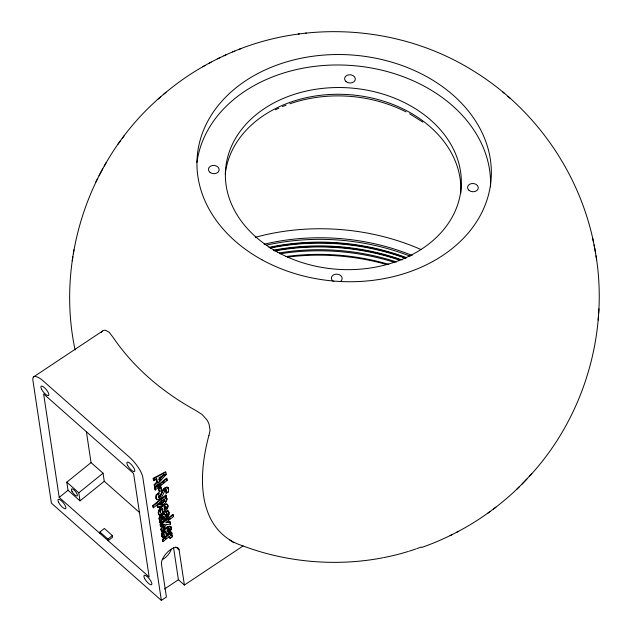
<?xml version="1.0" encoding="UTF-8"?>
<svg xmlns="http://www.w3.org/2000/svg" width="632" height="632" viewBox="0 0 632 632"><rect width="100%" height="100%" fill="white"/><g stroke="black" fill="none" stroke-linecap="round" stroke-linejoin="round"><path stroke-width="0.95" d="M170.237 538.385L169.566 536.781L170.237 538.385L172.576 536.647L172.346 535.478L171.517 534.854L170.166 535.012L171.912 535.209M161.634 519.062L161.034 517.798L161.634 519.062L162.693 519.014L164.186 517.916L163.83 516.636L162.59 516.091L161.492 516.937L161.887 517.292L161.429 518.153M166.082 491.23L165.947 489.816L165.236 489.776L166.5 490.566L166.113 493.173L166.082 491.23L166.485 491.585M529.308 476.449C586.101 415.343 610.931 326.491 594.017 244.797M166.832 514.448L166.556 513.184L167.235 514.796L165.631 516.747L165.229 516.391L166.832 514.448L167.235 514.796M160.489 512.157L160.907 510.482L162.479 508.689L162.084 508.333L163.127 512.979C165.481 511.138 169.337 507.938 167.488 504.636L166.619 504.06C162.298 504.818 157.068 509.629 158.6 514.401L159.635 515.38L161.547 513.84L160.094 511.802M162.558 537.137L162.961 537.492L164.873 535.944L163.767 534.917L163.467 533.108L164.162 535.264M598.646 313.022L598.931 308.866M598.18 320.116L598.457 315.961M164.518 509.945L164.13 507.401L165.6 506.635L166.24 507.133L164.518 509.945L164.115 509.589L165.473 508.104L165.639 506.366M167.188 530.003L167.448 531.702L168.807 530.208L168.965 528.478M169.518 529.861L168.934 528.747L167.464 529.513L167.843 532.057L169.202 530.564L169.123 529.505M168.191 487.888C162.432 486.45 162.582 495.441 158.877 497.344L158.482 496.989C162.266 494.967 161.697 486.964 167.433 487.256L168.444 488.331L168.578 490.4L168.159 492.194L166.113 493.173M159.754 504.763L159.169 503.285L159.754 504.763L161.215 504.265L164.834 500.655L164.288 499.146L163.017 499.454L164.683 499.493M160.686 96.807C89.475 157.818 55.569 258.314 75.113 350.01M159.351 504.407L163.182 501.998L164.431 500.299L164.288 499.146M158.6 514.401L159.003 514.756C157.471 509.984 162.701 505.173 167.014 504.415M162.961 537.492L161.926 536.513C160.165 532.01 167.014 524.252 171.146 527.175C172.086 530.556 168.807 533.234 166.453 535.091L165.537 531.307M161.926 536.513L162.329 536.86C160.781 532.16 166.35 526.472 170.814 526.748M166.959 513.539L165.916 512.576L167.496 510.624C172.915 515.206 162.922 520.926 160.259 523.106L160.07 521.842L161.247 520.499L160.007 520.389C156.349 517.205 165.545 509.779 165.631 516.747M160.007 520.389C158.332 517.766 162.013 513.769 164.675 514.179M73.328 253.795L73.984 249.703M72.214 260.826L72.87 256.718M159.003 493.276L156.673 495.164L156.325 498.206L156.76 499.359L156.357 499.011L155.93 497.85L156.27 494.809L158.608 492.921L159.003 493.276L158.585 497.139M157.826 507.109L157.178 506.145L157.605 504.139L158.008 504.494L157.573 506.493L158.34 507.401C162.092 506.39 167.164 502.764 166.809 498.427L165.347 498.15L166.477 496.863L165.853 495.03L152.794 505.584L153.07 507.401L153.473 507.749L158.442 503.625L158.008 504.494M158.253 494.319L158.608 492.921M168.673 513.856L168.894 514.883M208.963 435.519L210.077 430.234L209.066 424.285A16.472 12.134 46 0 0 206.838 419.782L202.161 414.537L195.699 410.413A255.123 196.291 4.3 0 1 113.057 337.322L109.241 332.361L105.67 330.307A16.464 7.963 81.2 0 0 103.166 330.631L33.614 376.901M231.636 541.221L229.448 539.696M167.512 506.817L167.646 507.962M231.486 541.111L234.298 542.414A271.539 121.786 -48.5 0 0 243.099 545.953L243.841 546.246A203.725 156.744 4.3 0 0 382.716 557.811M159.572 503.641L163.419 499.809M160.504 510.127L160.536 511.351M163.87 533.463L165.813 530.801L166.453 535.091M95.827 182.119L97.636 178.564M99.034 175.751L102.74 168.791M170.577 529.719L170.166 530.532L170.561 530.888M104.288 166.011L106.192 162.606M165.631 490.132C162.914 492.628 161.602 501.887 156.357 499.011M168.207 515.206L167.804 515.878L168.207 516.233M163.23 528.139L164.273 526.59M161.531 531.583L161.215 529.49L164.604 524.6L164.202 524.252L160.82 529.134L161.531 531.583L166.248 524.631L170.577 524.094L169.866 521.692L166.832 522.056M118.018 144.191L120.262 141.141M122.229 138.44L124.433 135.438M101.152 332.464L102.431 331.073M167.938 510.925L168.341 511.28L167.891 510.98L166.311 512.931L165.916 512.576M160.259 523.106L159.667 521.487L160.844 520.144L159.604 520.033M158.253 482.508L160.789 479.688M164.604 475.454L165.876 474.039L166.279 474.395L154.832 487.098L154.137 484.76L156.862 481.845L156.388 478.677L153.465 480.328L153.868 480.683L156.783 479.032L156.388 478.677M526.867 479.048C498.016 509.858 461.589 533.479 421.765 547.446M531.741 473.818L521.993 484.088M159.304 480.051L164.265 474.766L163.87 474.411L163.095 475.209L158.909 479.704L159.304 480.051L158.964 477.792L164.265 474.766M154.832 487.098L154.54 485.107L157.265 482.2L156.783 479.032M169.969 537.137L168.641 537.153L163.032 541.545L162.637 541.189L162.361 539.38L171.43 532.049L172.03 533.779L170.561 535.367L170.15 534.925M517 489.065L519.433 486.656M161.887 517.292L162.993 516.447L163.83 516.636M163.585 94.334C180.634 79.782 199.601 67.482 219.794 57.757M158.158 98.995L166.042 92.201M91.047 462.592L103.04 473.202L104.256 481.284L80.011 500.884L68.019 490.274L66.802 482.192L91.047 462.592L86.379 431.609M59.195 497.408L43.616 393.918L133.573 473.471L149.152 576.961L59.195 497.408L68.019 490.274M80.011 500.884L78.795 492.802L103.04 473.202M99.935 532.026L104.343 528.463L112.338 535.533L112.583 537.153L108.175 540.716L107.93 539.096L99.935 532.026L100.18 533.645M154.603 487.841L166.453 478.258L166.856 478.614L167.132 480.454L155.275 490.037L154.603 487.841L155.275 490.037M154.998 488.196L166.856 478.614M157.842 487.288L161.547 484.294M163.032 483.093L164.51 481.9M158.537 488.362L160.56 486.719L160.963 487.075L161.444 490.274L159.414 491.909L158.537 488.362L159.414 491.909M158.932 488.718L160.963 487.075M107.93 539.096L112.338 535.533M153.473 507.749L153.197 505.94L166.256 495.385M161.231 518.706L163.791 517.561L163.08 516.02M159.857 522.759L162.124 520.926M163.633 519.702L165.9 517.877M164.604 524.6L163.633 524.513L160.812 526.796L160.41 526.44L160.141 524.623L172.757 514.424L173.429 516.597L165.734 522.735L170.269 522.048M160.812 526.796L160.536 524.979L173.16 514.78M160.41 526.44L163.238 524.157L163.633 524.513M168.104 520.223L170.213 518.517M163.198 536.623L164.478 535.596L164.873 535.944M163.032 541.545L162.764 539.728L171.825 532.405M165.268 539.057L166.587 537.998M169.834 538.029L171.398 536.876M487.667 513.303L490.132 511.486M493.316 509.1L495.859 507.227M234.298 542.414L233.816 542.738L229.013 539.388A263.244 118.066 -48.5 0 1 217.843 529.592L215.97 527.254A255.186 114.455 -48.5 0 1 208.86 435.574M164.51 589L178.398 579.749L173.531 547.423M161.35 600.4L142.832 477.46A17.917 5.633 51.1 0 0 129.378 457.149L43.426 381.128A17.917 5.633 51.1 0 0 32.888 380.227L51.405 503.167L161.35 600.4L166.413 597.027L161.46 564.131A11.945 5.356 -48.5 0 1 169.305 550.535A11.945 5.356 -48.5 0 1 179.101 549.88L184.394 585.05L243.099 545.953M202.619 66.794L205.029 65.467M208.876 63.342L211.191 62.07M153.465 480.328L153.173 478.337L165.537 471.788L166.279 474.395M153.173 478.337L153.568 478.693L165.94 472.144M450.079 535.628L452.338 534.49M456.336 532.428L458.698 531.243M223.973 55.79C303.423 18.407 401.431 24.909 475.398 72.151C538.693 111.69 583.565 179.148 595.494 252.824M217.503 58.839L226.153 54.755M275.331 109.818L278.846 108.159M282.433 106.603L286.091 105.141M232.655 51.927L234.788 51.089M239.291 49.288L241.313 48.49M158.703 506.998L160.101 506.967M289.827 103.782C327.574 90.882 370.478 93.923 406.076 111.896M164.952 497.795L166.809 498.427M305.454 33.18L306.386 33.077M298.264 34.049L299.331 33.931M166.619 504.06L167.812 505.063M157.423 506.761L158.34 507.401M409.599 113.76L422.808 122.102M167.433 487.256L168.602 488.939M502.558 91.782L504.692 93.623M507.915 96.364L510.135 98.268M167.132 480.454L166.453 478.258M168.049 487.975L168.444 488.331M166.974 487.146L167.377 487.501M166.429 487.201L166.832 487.556M168.246 489.287L168.649 489.642M165.821 487.422L166.216 487.778M165.134 487.809L165.537 488.165M156.862 481.845L157.265 482.2M164.383 488.362L164.786 488.718M165.947 489.816L166.35 490.171M165.647 489.682L166.05 490.029M166.097 490.211L166.5 490.566M167.757 491.838L168.159 492.194M163.609 489.057L164.012 489.413M164.739 490.1L165.142 490.456M164.17 490.685L164.573 491.04M162.961 489.784L163.364 490.132M162.416 490.535L162.819 490.89M161.444 490.274L160.56 486.719M161.966 491.301L162.361 491.657M154.137 484.76L154.54 485.107M161.555 492.194L161.958 492.541M166.477 496.863L165.853 495.03M161.16 493.292L161.563 493.647M165.592 497.676L165.995 498.032M166.982 498.948L166.579 498.593L166.99 499.564M166.429 499.896L166.832 500.244M160.528 495.061L160.931 495.417M164.518 499.612L164.912 499.967M160.062 495.915L160.465 496.27M163.799 499.09L164.202 499.438M164.431 500.299L164.834 500.655M159.793 496.254L160.196 496.61M160.915 497.289L161.318 497.645M165.616 501.437L166.019 501.792M164.249 500.686L164.652 501.042M159.469 496.554L159.872 496.91M163.98 501.097L164.383 501.445M158.909 496.918L159.311 497.266M156.27 494.809L156.673 495.164M158.482 496.989L158.877 497.344M159.864 498.261L160.267 498.616M162.29 500.623L161.626 500.481L162.029 500.836M167.994 505.695L167.085 504.281M166.003 504.044L166.398 504.391M156.041 495.622L156.444 495.97M163.182 501.998L163.585 502.345M167.63 506.066L168.033 506.422M165.26 504.233L165.663 504.581M159.493 499.177L158.395 499.209L158.798 499.564M155.906 496.397L156.309 496.752M164.407 504.628L164.802 504.984M163.704 504.36L163.309 504.004L162.274 504.889L162.669 505.244M160.386 501.571L160.781 501.927M162.029 503.017L162.424 503.372M155.93 497.85L156.325 498.206M157.763 499.422L158.166 499.778M165.837 506.777L166.24 507.133M156.088 498.514L156.491 498.869M157.605 499.809L156.728 499.32L157.131 499.675M163.435 505.237L163.838 505.592M165.789 507.401L166.192 507.749M166.832 508.428L167.235 508.776M164.565 506.509L164.96 506.864M159.58 502.487L159.983 502.843M160.812 503.909L161.215 504.265M165.473 508.104L165.876 508.452M162.353 506.05L162.756 506.406M167.496 510.624L167.891 510.98M168.286 511.343L168.689 511.699M168.941 512.22L168.539 511.873L168.744 513.184M159.928 504.376L160.323 504.723M164.912 508.847L165.315 509.195M159.098 504.012L159.501 504.368M168.697 512.513L169.092 512.868M173.429 516.597L172.757 514.424M160.907 505.908L161.302 506.264M161.318 506.951L161.721 507.306M164.834 510.869L165.229 511.225M157.305 504.865L157.708 505.213M160.425 507.867L160.828 508.215M166.848 513.919L167.251 514.274M157.163 505.529L157.565 505.884M163.925 511.651L164.328 512.007M161.16 509.226L161.563 509.582M157.178 506.145L157.573 506.493M159.675 508.792L160.078 509.139M166.627 514.977L167.022 515.333M166.224 515.522L166.619 515.87M167.29 516.549L167.685 516.905M163.909 513.658L164.312 514.014M159.066 509.724L159.469 510.079M163.475 513.65L163.87 514.006M165.631 516.067L166.026 516.423M162.953 513.808L163.356 514.164M166.65 517.213L167.053 517.568M158.616 510.648L159.019 510.996M152.794 505.584L153.197 505.94M162.353 514.14L162.756 514.495M161.144 513.484L161.547 513.84M158.324 511.533L158.727 511.888M161.674 514.638L162.076 514.993M162.59 516.091L162.993 516.447M163.649 516.881L164.051 517.237M158.198 512.386L158.6 512.742M161.026 515.198L161.429 515.546M163.791 517.561L164.186 517.916M158.237 513.208L158.64 513.563M161.942 516.51L162.337 516.865M170.174 523.738L170.577 524.094M160.473 515.759L160.876 516.115M163.04 518.161L163.443 518.517M159.232 515.033L159.635 515.38M160.007 516.328L160.41 516.684M162.29 518.667L162.693 519.014M159.635 516.905L160.03 517.253M161.026 518.24L161.421 518.588M161.674 518.84L162.069 519.196M169.945 526.172L170.348 526.519M171.327 527.807L170.743 526.819M169.329 526.148L169.732 526.503M159.351 517.466L159.754 517.821M170.956 528.178L171.359 528.534M159.169 518.011L159.572 518.359M168.586 526.337L168.989 526.693M165.845 524.276L166.248 524.631M159.09 518.524L159.493 518.88M170.845 528.929L171.24 529.284M159.114 519.014L159.517 519.37M167.733 526.74L168.136 527.096M160.101 520.168L160.504 520.523M159.296 519.662L159.691 520.01M169.171 528.889L169.566 529.245M166.769 527.349L167.164 527.696M168.294 528.976L167.891 528.621L167.061 529.158L167.464 529.513M159.667 521.487L160.07 521.842M168.807 530.208L169.202 530.564M169.613 531.362L170.016 531.717M165.687 528.162L166.082 528.518M171.635 533.424L172.03 533.779M168.246 530.951L168.641 531.307M168.949 532.176L169.344 532.531M160.141 524.623L160.536 524.979M171.517 534.854L172.346 535.478M172.56 535.976L171.951 535.122M164.652 529.063L165.047 529.418M170.909 534.822L171.304 535.17M172.173 536.292L172.576 536.647M168.159 532.981L168.562 533.329M163.759 529.971L164.154 530.327M167.259 533.764L167.654 534.119M164.494 531.338L164.889 531.686M160.82 529.134L161.215 529.49M163.009 530.896L163.404 531.251M169.834 537.429L170.237 537.785M163.83 532.239L164.233 532.586M168.238 536.797L168.641 537.153M162.4 531.836L162.795 532.183M104.256 481.284L139.719 512.647M161.942 532.76L162.345 533.108M163.419 533.914L163.822 534.269M161.658 533.645L162.053 534.001M161.531 534.498L161.926 534.854M175.767 546.933L179.101 549.88M161.571 535.32L161.966 535.675M162.361 539.38L162.764 539.728M178.398 579.749L184.394 585.05M66.802 482.192L78.795 492.802M164.28 513.832L164.984 514.511M170.419 526.393L171.146 527.175M232.062 541.229L232.268 541.663M164.589 514.156L165.007 515.278M592.587 237.853L593.393 241.819M595.96 255.802L596.624 259.855M169.866 521.692L170.071 523.059M162.479 508.689L163.127 512.979M153.568 478.693L153.868 480.683M421.236 547.02A203.725 156.744 4.3 0 1 416.717 548.663M415.809 548.979A203.725 156.744 4.3 0 1 409.378 551.104M408.446 551.396A203.725 156.744 4.3 0 1 383.569 557.645M225.3 173.95A118.129 90.889 4.3 0 1 350.91 94.8A118.129 90.889 4.3 0 1 460.704 193.558M196.947 162.424A147.375 113.389 4.3 0 1 353.407 65.641A147.375 113.389 4.3 0 1 490.495 186.875M255.312 237.308A198.638 152.833 4.3 0 1 420.959 249.506M266.87 245.05A195.399 150.337 4.3 0 1 410.121 256.15M264.05 244.252A193.479 148.86 4.3 0 1 412.151 255.447M273.293 250.24A194.206 149.421 4.3 0 1 402.118 259.981M270.298 248.06A195.399 150.337 4.3 0 1 405.404 258.275M269.619 247.752A194.798 149.879 4.3 0 1 406.123 258.061M268.948 247.381A194.206 149.421 4.3 0 1 405.957 257.469M280.055 253.819A195.367 150.313 4.3 0 1 394.897 262.501M279.542 252.887A194.206 149.421 4.3 0 1 396.454 261.948M274.683 250.959A195.399 150.337 4.3 0 1 399.732 260.171M274.92 250.454A194.798 149.879 4.3 0 1 399.582 259.641M285.869 256.56A193.905 149.191 4.3 0 1 388.743 264.334M287.473 257.113A194.767 149.855 4.3 0 1 386.152 264.381M333.862 281.69A5.372 4.132 4.3 0 1 332.393 275.781A5.372 4.132 4.3 0 1 340.048 275.118A5.372 4.132 4.3 0 1 340.901 281.082M171.311 549.184A9.701 4.353 -48.5 0 1 162.377 559.596M277.535 252.097A118.129 90.889 4.3 0 0 461.091 188.399A118.129 90.889 4.3 0 0 291.478 95.282A118.129 90.889 4.3 0 0 277.535 252.097M262.027 259.831A147.375 113.389 4.3 0 0 491.017 180.365A147.375 113.389 4.3 0 0 279.415 64.195A147.375 113.389 4.3 0 0 262.027 259.831M469.023 190.351A5.372 4.132 4.3 0 0 478.069 188.984A5.372 4.132 4.3 0 0 471.701 183.564A5.372 4.132 4.3 0 0 469.023 190.351M210.124 172.449A5.372 4.132 4.3 0 0 219.028 170.656A5.372 4.132 4.3 0 0 212.265 165.537A5.372 4.132 4.3 0 0 210.124 172.449M346.044 81.591A5.372 4.132 4.3 0 0 355.097 80.225A5.372 4.132 4.3 0 0 348.73 74.813A5.372 4.132 4.3 0 0 346.044 81.591M41.665 389.391A5.972 1.88 51.1 0 0 48.593 395.514A5.972 1.88 51.1 0 0 44.398 387.598A5.972 1.88 51.1 0 0 41.665 389.391M127.625 465.405A5.972 1.88 51.1 0 0 134.545 471.527A5.972 1.88 51.1 0 0 130.35 463.619A5.972 1.88 51.1 0 0 127.625 465.405M58.713 502.574A5.972 1.88 51.1 0 0 65.633 508.705A5.972 1.88 51.1 0 0 61.438 500.789A5.972 1.88 51.1 0 0 58.713 502.574M144.665 578.596A5.972 1.88 51.1 0 0 151.593 584.719A5.972 1.88 51.1 0 0 147.398 576.811A5.972 1.88 51.1 0 0 144.665 578.596M71.993 491.341A4.479 1.406 51.1 0 0 77.183 495.93A4.479 1.406 51.1 0 0 74.039 489.998A4.479 1.406 51.1 0 0 71.993 491.341"/></g></svg>
